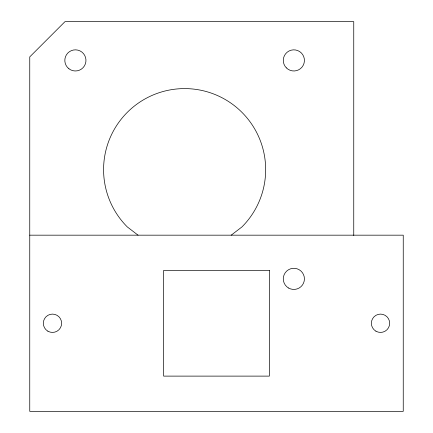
<?xml version="1.0" encoding="UTF-8"?>
<svg xmlns="http://www.w3.org/2000/svg" width="433" height="433" viewBox="0 0 433 433"><rect width="100%" height="100%" fill="white"/><g stroke="black" fill="none" stroke-linecap="round" stroke-linejoin="round"><path stroke-width="0.65" d="M231.2 235.173L241.928 226.941A81.041 81.041 0 0 0 241.928 112.331A81.041 81.041 0 0 0 127.318 112.331A81.041 81.041 0 0 0 127.318 226.941L138.046 235.173M29.753 235.173L403.247 235.173L403.247 411.35L29.753 411.35L29.753 56.885L64.988 21.65L353.75 21.65L353.75 235.444M269.353 270.409L163.647 270.409L163.647 376.115L269.353 376.115L269.353 270.409M375.941 331.196A9.163 9.163 0 0 0 389.684 323.262A9.163 9.163 0 0 0 375.941 315.327A9.163 9.163 0 0 0 375.941 331.196M47.895 331.196A9.163 9.163 0 0 0 61.638 323.262A9.163 9.163 0 0 0 47.895 315.327A9.163 9.163 0 0 0 47.895 331.196M288.567 288.021A10.571 10.571 0 0 0 304.421 278.868A10.571 10.571 0 0 0 288.567 269.71A10.571 10.571 0 0 0 288.567 288.021M68.928 68.771A10.571 10.571 0 0 0 85.869 61.827A10.571 10.571 0 0 0 71.385 50.629A10.571 10.571 0 0 0 68.928 68.771M286.375 67.884A10.571 10.571 0 0 0 304.063 63.142A10.571 10.571 0 0 0 291.117 50.201A10.571 10.571 0 0 0 286.375 67.884"/></g></svg>
